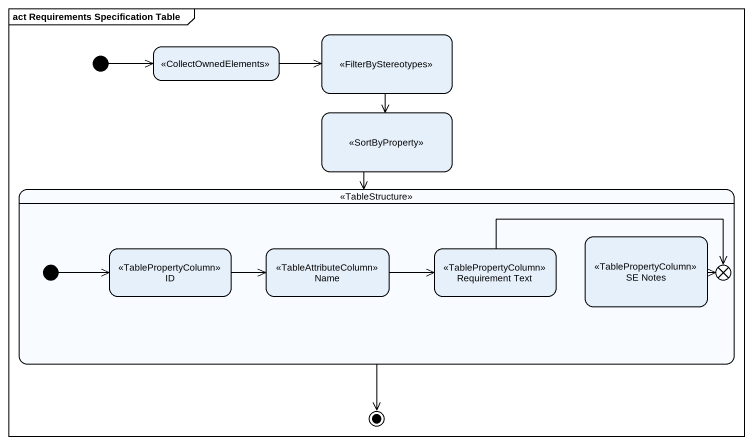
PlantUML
@startuml
mainframe act Requirements Specification Table
hide empty description
state " " as state1 <<FilterByStereotypes>>
state " " as state2 <<CollectOwnedElements>>
state " " as state3 <<SortByProperty>>
state " " as state4 <<TableStructure>> {
  state ID <<TablePropertyColumn>>
  state Name <<TableAttributeColumn>>
  state "Requirement Text" as Requirement_Text <<TablePropertyColumn>>
  state "SE Notes" as SE_Notes <<TablePropertyColumn>>
  state flowfinal1 <<end>>
  [*] -right-> ID
}
[*] -right-> state2
state1 --> state3
state2 -right-> state1
state3 --> state4
ID -right-> Name
Name -right-> Requirement_Text
Requirement_Text -right-> flowfinal1
SE_Notes -right-> flowfinal1
state4 --> [*]
@enduml
